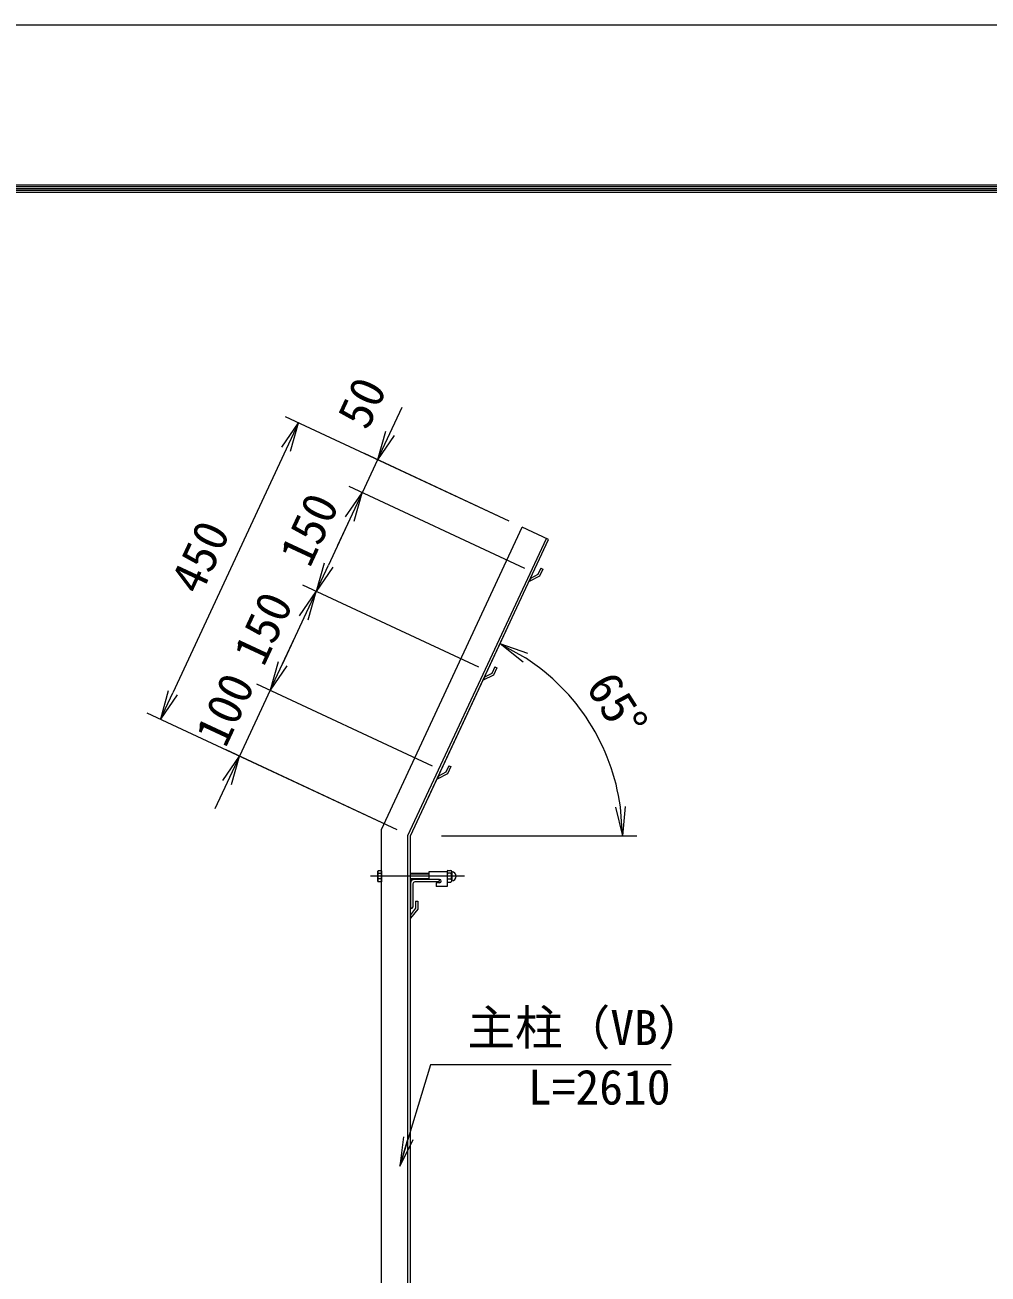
# Model space of a CAD drawing. Units: millimetres, scale not verified. Extents: x -4200 to 4200, y -2970 to 2970.
# Drawn here: x -300 to 1025, y 1251 to 2970 of the extents above; entities that cross this region are included whole.
import ezdxf
from ezdxf.enums import TextEntityAlignment as Align

# ---------------------------------------------------------------- set-up
doc = ezdxf.new("R2010")
doc.units = ezdxf.units.MM
doc.header["$LTSCALE"] = 20
doc.linetypes.add('USER1', pattern=[50.8, 31.75, -6.35, 6.35, -6.35])
for name, color, linetype, lineweight in [('0-0_D-STR1', 1, 'Continuous', 18), ('0-1_D-BMK', 2, 'USER1', 13), ('0-2_D-STR-DIM', 7, 'Continuous', 9), ('0-3_D-STR3', 3, 'Continuous', 13), ('0-7_D-STR-TXT', 7, 'Continuous', 9), ('0-8_0', 7, 'Continuous', 9), ('0-B_D-TTL', 7, 'Continuous', 9)]:
    doc.layers.add(name, color=color, linetype=linetype, lineweight=lineweight)
doc.styles.add('ＭＳ ゴシック', font='')
doc.styles.get('ＭＳ ゴシック').set_extended_font_data('MS Gothic')

# ---------------------------------------------------------------- blocks, each defined once
blk = doc.blocks.new('_Open')
at = {"layer": '0-8_0'}
blk.add_line((-20, 3.33), (0, 0), dxfattribs=at)
blk.add_lwpolyline([(-20, -3.33), (0, 0), (-20, 0)], dxfattribs=at)

msp = doc.modelspace()

# ---------------------------------------------------------------- linework, layer by layer
at = {"layer": '0-0_D-STR1'}
for p, q in [((190.32, 1862.85), (384.25, 2278.72)), ((420.5, 2261.82), (384.25, 2278.72)), ((226.82, 1854.76), (417.33, 2263.3)), ((230.32, 1853.98), (420.5, 2261.82)), ((409.89, 2222.5), (405.71, 2213.54)), ((412.61, 2221.23), (407.96, 2211.26)), ((409.89, 2222.5), (412.61, 2221.23)), ((407.96, 2211.26), (393.61, 2204.16)), ((395.54, 2208.3), (393.61, 2204.16)), ((405.71, 2213.54), (395.54, 2208.3)), ((346.49, 2086.55), (342.32, 2077.6)), ((344.56, 2075.31), (330.22, 2068.21)), ((332.15, 2072.36), (330.22, 2068.21)), ((342.32, 2077.6), (332.15, 2072.36)), ((283.1, 1950.6), (278.93, 1941.65)), ((285.82, 1949.34), (281.17, 1939.37)), ((283.1, 1950.6), (285.82, 1949.34)), ((281.17, 1939.37), (266.83, 1932.27)), ((268.76, 1936.41), (266.83, 1932.27)), ((278.93, 1941.65), (268.76, 1936.41)), ((190.32, -306.02), (190.32, 1862.85)), ((226.82, -306.02), (226.82, 1854.76)), ((230.32, -306.02), (230.32, 1853.98)), ((230.32, 1788.98), (230.32, 1753.98)), ((270.32, 1793.98), (235.32, 1793.98)), ((268.32, 1790.98), (237.82, 1790.98)), ((270.32, 1792.98), (270.32, 1793.98)), ((233.32, 1786.48), (233.32, 1755.98)), ((237.32, 1754.48), (230.32, 1745.43)), ((231.32, 1753.98), (230.32, 1753.98)), ((240.32, 1753.36), (230.32, 1740.86)), ((237.32, 1764.36), (237.32, 1754.48)), ((237.32, 1764.36), (240.32, 1764.36)), ((240.32, 1764.36), (240.32, 1753.36)), ((230.32, 1745.43), (230.32, 1740.86))]:
    msp.add_line(p, q, dxfattribs=at)
msp.add_lwpolyline([(346.49, 2086.55), (349.21, 2085.28), (344.56, 2075.31)], dxfattribs=at)
for centre, radius, start, end in [((235.32, 1788.98), 5, 90, 180), ((237.82, 1786.48), 4.5, 90, 180), ((268.32, 1792.98), 2, 270, 0), ((231.32, 1755.98), 2, 270, 0)]:
    msp.add_arc(centre, radius, start, end, dxfattribs=at)
at = {"layer": '0-1_D-BMK'}
msp.add_line((304.55, 1798.48), (175.32, 1798.48), dxfattribs=at)
at = {"layer": '0-2_D-STR-DIM'}
for p, q in [((201.88, 2407.9), (218.79, 2444.15)), ((366.12, 2287.18), (58.09, 2430.81)), ((59.32, 2386.11), (-97.05, 2050.77)), ((366.12, 2287.18), (166.85, 2380.1)), ((184.98, 2371.64), (163.85, 2326.33)), ((387.59, 2222), (145.72, 2334.78)), ((387.59, 2222), (145.72, 2334.78)), ((146.94, 2290.08), (117.36, 2226.63)), ((146.94, 2290.08), (130.04, 2253.82)), ((324.19, 2086.05), (82.33, 2198.83)), ((324.19, 2086.05), (82.33, 2198.83)), ((83.55, 2154.13), (53.97, 2090.69)), ((253.74, 1904.21), (362.04, 2136.44)), ((53.97, 2090.69), (70.87, 2126.94)), ((260.8, 1950.1), (18.94, 2062.89)), ((260.8, 1950.1), (18.94, 2062.89)), ((37.06, 2054.44), (-5.2, 1963.81)), ((212.19, 1862.43), (-132.08, 2022.97)), ((212.19, 1862.43), (-23.33, 1972.26)), ((-22.11, 1927.55), (-39.01, 1891.3)), ((272.88, 1853.98), (541.99, 1853.98))]:
    msp.add_line(p, q, dxfattribs=at)
msp.add_arc((230.32, 1853.98), 291.66, 7.86394, 57.13606, dxfattribs=at)
at = {"layer": '0-3_D-STR3'}
for p, q in [((185.02, 1804.78), (185.72, 1805.99)), ((190.32, 1805.99), (185.72, 1805.99)), ((190.32, 1805.99), (190.32, 1790.97)), ((281.57, 1806.58), (286.07, 1806.58)), ((185.02, 1804.78), (185.02, 1792.18)), ((185.02, 1792.18), (185.72, 1790.97)), ((190.32, 1802.23), (185.72, 1802.23)), ((190.32, 1794.73), (185.72, 1794.73)), ((190.32, 1790.97), (185.72, 1790.97)), ((230.32, 1802.48), (255.57, 1802.48)), ((230.32, 1801.73), (255.57, 1801.73)), ((230.32, 1795.23), (255.57, 1795.23)), ((230.32, 1794.48), (255.57, 1794.48)), ((255.57, 1804.48), (255.57, 1793.98)), ((280.57, 1804.48), (255.57, 1804.48)), ((270.32, 1793.98), (255.57, 1793.98)), ((265.57, 1789.48), (265.57, 1784.48)), ((270.32, 1789.48), (265.57, 1789.48)), ((280.57, 1804.71), (280.57, 1792.37)), ((280.57, 1804.71), (280.57, 1792.37)), ((280.57, 1804.48), (280.57, 1784.48)), ((286.07, 1802.53), (281.57, 1802.53)), ((286.07, 1794.43), (281.57, 1794.43)), ((281.57, 1790.38), (286.07, 1790.38)), ((287.07, 1804.71), (287.07, 1792.37)), ((287.07, 1804.71), (287.07, 1792.37)), ((280.57, 1784.48), (265.57, 1784.48))]:
    msp.add_line(p, q, dxfattribs=at)
for centre, radius, start, end in [((188.46, 1804.11), 3.32, 145.61585, 214.38415), ((283.11, 1804.55), 2.54, 127.21089, 232.78911), ((284.53, 1804.55), 2.54, 307.21089, 52.78911), ((287.44, 1805.42), 0.5, 189.83916, 262.83194), ((286.57, 1798.48), 6.5, 277.16806, 82.83194), ((197.56, 1798.48), 12.42, 162.4121, 197.5879), ((188.46, 1792.85), 3.32, 145.61585, 214.38415), ((270.32, 1791.73), 2.25, 270, 90), ((289.27, 1798.48), 8.7, 152.26063, 207.73937), ((283.12, 1792.4), 2.55, 127.42505, 232.57495), ((278.37, 1798.48), 8.7, 332.26063, 27.73937), ((284.52, 1792.4), 2.55, 307.42505, 52.57495), ((287.44, 1791.53), 0.5, 97.16806, 163.42019)]:
    msp.add_arc(centre, radius, start, end, dxfattribs=at)
at = {"layer": '0-7_D-STR-TXT'}
msp.add_lwpolyline([(589.09, 1539.13), (257.71, 1539.13), (216.01, 1401.47)], dxfattribs=at)
at = {"layer": '0-B_D-TTL', "color": 2, "lineweight": 18}
msp.add_lwpolyline([(-4200, 2970), (4200, 2970), (4200, -2970), (-4200, -2970)], close=True, dxfattribs=at)
at = {"layer": '0-B_D-TTL'}
for points in [[(-3930, 2750), (3930, 2750), (3930, -2750), (-3930, -2750)], [(-3927.5, 2747.5), (3927.5, 2747.5), (3927.5, -2747.5), (-3927.5, -2747.5)], [(-3925, 2745), (3925, 2745), (3925, -2745), (-3925, -2745)], [(-3922.5, 2742.5), (3922.5, 2742.5), (3922.5, -2742.5), (-3922.5, -2742.5)], [(-3920, 2740), (3920, 2740), (3920, -2740), (-3920, -2740)]]:
    msp.add_lwpolyline(points, close=True, dxfattribs=at)

# ---------------------------------------------------------------- block references
at = {"layer": '0-2_D-STR-DIM', "xscale": 2, "yscale": 2}
for p, rotation in [((76.22, 2422.36), 65), ((184.98, 2371.64), 245), ((163.85, 2326.33), 65), ((163.85, 2326.33), 65), ((100.45, 2190.38), 245), ((100.45, 2190.38), 65), ((353.58, 2118.32), 151.06803), ((37.06, 2054.44), 245), ((37.06, 2054.44), 245), ((-113.96, 2014.52), 245), ((-5.2, 1963.81), 65), ((521.99, 1853.98), 273.93197)]:
    msp.add_blockref('_Open', p, dxfattribs=dict(at, rotation=rotation))
at = {"layer": '0-7_D-STR-TXT', "xscale": 2, "yscale": 2, "rotation": 253.14944}
msp.add_blockref('_Open', (215.43, 1399.56), dxfattribs=at)

# ---------------------------------------------------------------- texts
at = {"layer": '0-2_D-STR-DIM', "style": 'ＭＳ ゴシック'}
for s, rotation, p in [('50', 65, (184.12, 2404.49)), ('150', 65, (104.63, 2215.3)), ('450', 65, (-45.48, 2177.33)), ('150', 65, (41.24, 2079.36)), ('100', 65, (-11.28, 1967.58)), ('65°', 302.5, (458.33, 2051.47))]:
    msp.add_text(s, height=48.09, rotation=rotation, dxfattribs=at).set_placement(p, align=Align.BOTTOM_LEFT)
at = {"layer": '0-7_D-STR-TXT', "style": 'ＭＳ ゴシック'}
for s, p in [('主柱（VB）', (308.63, 1551.72)), ('L=2610', (392.01, 1469.81))]:
    msp.add_text(s, height=48.09, dxfattribs=at).set_placement(p, align=Align.BOTTOM_LEFT)

doc.saveas('drawing.dxf')
